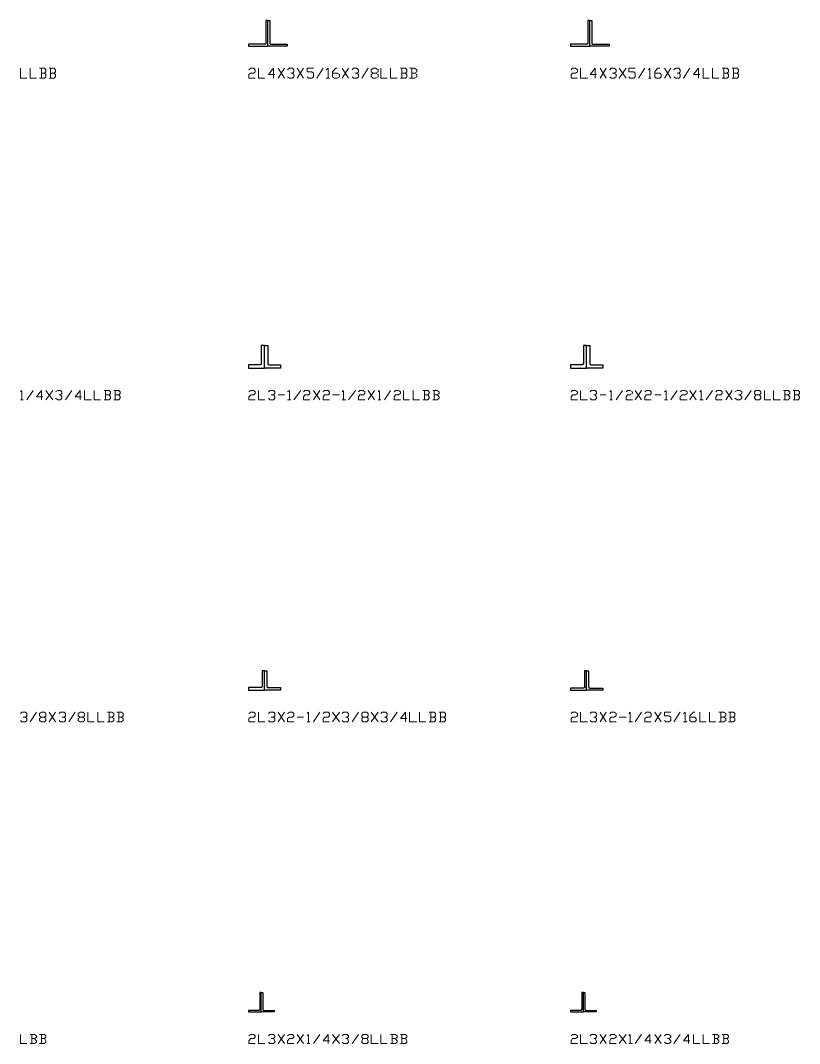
# Model space of a CAD drawing. Header units: inches. Extents: x 0 to 985, y -1555 to 12.
# Drawn here: x 364.6 to 485.6, y -954.9 to -796 of the extents above; entities that cross this region are included whole.
import ezdxf

# ---------------------------------------------------------------- set-up
doc = ezdxf.new("R2010")
doc.units = ezdxf.units.IN
doc.header["$MEASUREMENT"] = 0
doc.layers.add('AISC_STEEL', color=7, linetype='Continuous')

msp = doc.modelspace()

# ---------------------------------------------------------------- linework, layer by layer
at = {"color": 3, "lineweight": 0}
for points in [[(364.61, -803.43), (364.61, -804.96), (365.6, -804.96)], [(366.14, -803.43), (366.14, -804.96), (367.12, -804.96)], [(368.32, -804.19), (368.54, -803.98), (368.54, -803.65), (368.32, -803.43), (367.56, -803.43)], [(367.89, -803.43), (367.89, -804.96)], [(369.85, -804.19), (370.07, -803.98), (370.07, -803.65), (369.85, -803.43), (369.09, -803.43)], [(369.3, -803.43), (369.3, -804.96)], [(400.06, -803.65), (400.38, -803.43), (400.82, -803.43), (401.04, -803.65), (401.04, -803.98), (400.82, -804.19), (400.38, -804.19), (400.06, -804.41), (400.06, -804.96), (401.04, -804.96)], [(401.58, -803.43), (401.58, -804.96), (402.56, -804.96)], [(404.09, -804.41), (403.11, -804.41), (403.87, -803.43), (403.87, -804.96)], [(404.64, -804.96), (405.62, -803.43)], [(404.64, -803.43), (405.62, -804.96)], [(406.05, -803.65), (406.38, -803.43), (406.82, -803.43), (407.04, -803.65), (407.04, -803.98), (406.82, -804.19), (406.6, -804.19)], [(407.58, -804.96), (408.56, -803.43)], [(407.58, -803.43), (408.56, -804.96)], [(409.11, -804.74), (409.33, -804.96), (409.87, -804.96), (410.09, -804.74), (410.09, -804.19), (409.87, -803.98), (409.11, -803.98), (409.11, -803.43), (410.09, -803.43)], [(410.63, -804.96), (411.62, -803.43)], [(412.05, -803.65), (412.38, -803.43), (412.38, -804.96)], [(413.03, -804.19), (413.8, -804.19), (414.12, -804.41), (414.12, -804.74), (413.8, -804.96), (413.36, -804.96), (413.03, -804.74), (413.03, -803.98), (413.58, -803.43), (413.8, -803.43)], [(414.56, -804.96), (415.54, -803.43)], [(414.56, -803.43), (415.54, -804.96)], [(416.09, -803.65), (416.3, -803.43), (416.85, -803.43), (417.07, -803.65), (417.07, -803.98), (416.85, -804.19), (416.63, -804.19)], [(417.61, -804.96), (418.6, -803.43)], [(419.79, -804.19), (420.12, -804.41), (420.12, -804.74), (419.79, -804.96), (419.36, -804.96), (419.03, -804.74), (419.03, -804.41), (419.36, -804.19), (419.79, -804.19), (420.12, -803.98), (420.12, -803.65), (419.79, -803.43), (419.36, -803.43), (419.03, -803.65), (419.03, -803.98), (419.36, -804.19)], [(420.56, -803.43), (420.56, -804.96), (421.54, -804.96)], [(422.08, -803.43), (422.08, -804.96), (423.07, -804.96)], [(424.37, -804.19), (424.59, -803.98), (424.59, -803.65), (424.37, -803.43), (423.61, -803.43)], [(423.83, -803.43), (423.83, -804.96)], [(425.79, -804.19), (426.12, -803.98), (426.12, -803.65), (425.79, -803.43), (425.03, -803.43)], [(425.36, -803.43), (425.36, -804.96)], [(450.11, -803.65), (450.33, -803.43), (450.77, -803.43), (451.09, -803.65), (451.09, -803.98), (450.77, -804.19), (450.33, -804.19), (450.11, -804.41), (450.11, -804.96), (451.09, -804.96)], [(451.53, -803.43), (451.53, -804.96), (452.62, -804.96)], [(454.04, -804.41), (453.06, -804.41), (453.82, -803.43), (453.82, -804.96)], [(454.58, -804.96), (455.56, -803.43)], [(454.58, -803.43), (455.56, -804.96)], [(456.11, -803.65), (456.33, -803.43), (456.76, -803.43), (457.09, -803.65), (457.09, -803.98), (456.76, -804.19), (456.54, -804.19)], [(457.53, -804.96), (458.62, -803.43)], [(457.53, -803.43), (458.62, -804.96)], [(459.05, -804.74), (459.27, -804.96), (459.82, -804.96), (460.03, -804.74), (460.03, -804.19), (459.82, -803.98), (459.05, -803.98), (459.05, -803.43), (460.03, -803.43)], [(460.58, -804.96), (461.56, -803.43)], [(462.11, -803.65), (462.32, -803.43), (462.32, -804.96)], [(463.09, -804.19), (463.85, -804.19), (464.07, -804.41), (464.07, -804.74), (463.85, -804.96), (463.31, -804.96), (463.09, -804.74), (463.09, -803.98), (463.52, -803.43), (463.85, -803.43)], [(464.61, -804.96), (465.6, -803.43)], [(464.61, -803.43), (465.6, -804.96)], [(466.03, -803.65), (466.36, -803.43), (466.8, -803.43), (467.01, -803.65), (467.01, -803.98), (466.8, -804.19), (466.58, -804.19)], [(467.56, -804.96), (468.54, -803.43)], [(470.07, -804.41), (469.09, -804.41), (469.85, -803.43), (469.85, -804.96)], [(470.61, -803.43), (470.61, -804.96), (471.59, -804.96)], [(472.03, -803.43), (472.03, -804.96), (473.01, -804.96)], [(474.32, -804.19), (474.54, -803.98), (474.54, -803.65), (474.32, -803.43), (473.56, -803.43)], [(473.78, -803.43), (473.78, -804.96)], [(475.85, -804.19), (476.07, -803.98), (476.07, -803.65), (475.85, -803.43), (475.08, -803.43)], [(475.3, -803.43), (475.3, -804.96)], [(367.56, -804.96), (368.32, -804.96), (368.54, -804.74), (368.54, -804.41), (368.32, -804.19), (367.89, -804.19)], [(369.09, -804.96), (369.85, -804.96), (370.07, -804.74), (370.07, -804.41), (369.85, -804.19), (369.3, -804.19)], [(406.82, -804.19), (407.04, -804.41), (407.04, -804.74), (406.82, -804.96), (406.38, -804.96), (406.05, -804.74)], [(412.05, -804.96), (412.6, -804.96)], [(416.85, -804.19), (417.07, -804.41), (417.07, -804.74), (416.85, -804.96), (416.3, -804.96), (416.09, -804.74)], [(423.61, -804.96), (424.37, -804.96), (424.59, -804.74), (424.59, -804.41), (424.37, -804.19), (423.83, -804.19)], [(425.03, -804.96), (425.79, -804.96), (426.12, -804.74), (426.12, -804.41), (425.79, -804.19), (425.36, -804.19)], [(456.76, -804.19), (457.09, -804.41), (457.09, -804.74), (456.76, -804.96), (456.33, -804.96), (456.11, -804.74)], [(462.11, -804.96), (462.54, -804.96)], [(466.8, -804.19), (467.01, -804.41), (467.01, -804.74), (466.8, -804.96), (466.36, -804.96), (466.03, -804.74)], [(473.56, -804.96), (474.32, -804.96), (474.54, -804.74), (474.54, -804.41), (474.32, -804.19), (473.78, -804.19)], [(475.08, -804.96), (475.85, -804.96), (476.07, -804.74), (476.07, -804.41), (475.85, -804.19), (475.3, -804.19)], [(364.61, -853.7), (364.83, -853.48), (364.83, -854.9)], [(365.6, -854.9), (366.58, -853.48)], [(368.1, -854.47), (367.12, -854.47), (367.89, -853.48), (367.89, -854.9)], [(368.54, -854.9), (369.63, -853.48)], [(368.54, -853.48), (369.63, -854.9)], [(370.07, -853.7), (370.39, -853.48), (370.83, -853.48), (371.05, -853.7), (371.05, -853.92), (370.83, -854.14), (370.61, -854.14)], [(370.83, -854.14), (371.05, -854.47), (371.05, -854.68), (370.83, -854.9), (370.39, -854.9), (370.07, -854.68)], [(371.59, -854.9), (372.58, -853.48)], [(374.1, -854.47), (373.12, -854.47), (373.88, -853.48), (373.88, -854.9)], [(374.54, -853.48), (374.54, -854.9), (375.63, -854.9)], [(376.07, -853.48), (376.07, -854.9), (377.05, -854.9)], [(378.36, -854.14), (378.57, -853.92), (378.57, -853.7), (378.36, -853.48), (377.59, -853.48)], [(377.59, -854.9), (378.36, -854.9), (378.57, -854.68), (378.57, -854.47), (378.36, -854.14), (377.81, -854.14)], [(377.81, -853.48), (377.81, -854.9)], [(379.88, -854.14), (380.1, -853.92), (380.1, -853.7), (379.88, -853.48), (379.12, -853.48)], [(379.12, -854.9), (379.88, -854.9), (380.1, -854.68), (380.1, -854.47), (379.88, -854.14), (379.34, -854.14)], [(379.34, -853.48), (379.34, -854.9)], [(400.06, -853.7), (400.38, -853.48), (400.82, -853.48), (401.04, -853.7), (401.04, -853.92), (400.82, -854.14), (400.38, -854.14), (400.06, -854.47), (400.06, -854.9), (401.04, -854.9)], [(401.58, -853.48), (401.58, -854.9), (402.56, -854.9)], [(403.11, -853.7), (403.33, -853.48), (403.87, -853.48), (404.09, -853.7), (404.09, -853.92), (403.87, -854.14), (403.55, -854.14)], [(403.87, -854.14), (404.09, -854.47), (404.09, -854.68), (403.87, -854.9), (403.33, -854.9), (403.11, -854.68)], [(404.64, -854.14), (405.62, -854.14)], [(406.05, -853.7), (406.38, -853.48), (406.38, -854.9)], [(407.04, -854.9), (408.13, -853.48)], [(408.56, -853.7), (408.78, -853.48), (409.33, -853.48), (409.54, -853.7), (409.54, -853.92), (409.33, -854.14), (408.78, -854.14), (408.56, -854.47), (408.56, -854.9), (409.54, -854.9)], [(410.09, -854.9), (411.07, -853.48)], [(410.09, -853.48), (411.07, -854.9)], [(411.62, -853.7), (411.83, -853.48), (412.38, -853.48), (412.6, -853.7), (412.6, -853.92), (412.38, -854.14), (411.83, -854.14), (411.62, -854.47), (411.62, -854.9), (412.6, -854.9)], [(413.03, -854.14), (414.12, -854.14)], [(414.56, -853.7), (414.78, -853.48), (414.78, -854.9)], [(415.54, -854.9), (416.63, -853.48)], [(417.07, -853.7), (417.29, -853.48), (417.83, -853.48), (418.05, -853.7), (418.05, -853.92), (417.83, -854.14), (417.29, -854.14), (417.07, -854.47), (417.07, -854.9), (418.05, -854.9)], [(418.6, -854.9), (419.58, -853.48)], [(418.6, -853.48), (419.58, -854.9)], [(420.12, -853.7), (420.34, -853.48), (420.34, -854.9)], [(421.1, -854.9), (422.08, -853.48)], [(422.63, -853.7), (422.85, -853.48), (423.28, -853.48), (423.61, -853.7), (423.61, -853.92), (423.28, -854.14), (422.85, -854.14), (422.63, -854.47), (422.63, -854.9), (423.61, -854.9)], [(424.05, -853.48), (424.05, -854.9), (425.03, -854.9)], [(425.57, -853.48), (425.57, -854.9), (426.56, -854.9)], [(427.86, -854.14), (428.08, -853.92), (428.08, -853.7), (427.86, -853.48), (427.1, -853.48)], [(427.1, -854.9), (427.86, -854.9), (428.08, -854.68), (428.08, -854.47), (427.86, -854.14), (427.32, -854.14)], [(427.32, -853.48), (427.32, -854.9)], [(429.28, -854.14), (429.61, -853.92), (429.61, -853.7), (429.28, -853.48), (428.63, -853.48)], [(428.63, -854.9), (429.28, -854.9), (429.61, -854.68), (429.61, -854.47), (429.28, -854.14), (428.85, -854.14)], [(428.85, -853.48), (428.85, -854.9)], [(450.11, -853.7), (450.33, -853.48), (450.77, -853.48), (451.09, -853.7), (451.09, -853.92), (450.77, -854.14), (450.33, -854.14), (450.11, -854.47), (450.11, -854.9), (451.09, -854.9)], [(451.53, -853.48), (451.53, -854.9), (452.62, -854.9)], [(453.06, -853.7), (453.27, -853.48), (453.82, -853.48), (454.04, -853.7), (454.04, -853.92), (453.82, -854.14), (453.6, -854.14)], [(453.82, -854.14), (454.04, -854.47), (454.04, -854.68), (453.82, -854.9), (453.27, -854.9), (453.06, -854.68)], [(454.58, -854.14), (455.56, -854.14)], [(456.11, -853.7), (456.33, -853.48), (456.33, -854.9)], [(457.09, -854.9), (458.07, -853.48)], [(458.62, -853.7), (458.84, -853.48), (459.27, -853.48), (459.6, -853.7), (459.6, -853.92), (459.27, -854.14), (458.84, -854.14), (458.62, -854.47), (458.62, -854.9), (459.6, -854.9)], [(460.03, -854.9), (461.02, -853.48)], [(460.03, -853.48), (461.02, -854.9)], [(461.56, -853.7), (461.78, -853.48), (462.32, -853.48), (462.54, -853.7), (462.54, -853.92), (462.32, -854.14), (461.78, -854.14), (461.56, -854.47), (461.56, -854.9), (462.54, -854.9)], [(463.09, -854.14), (464.07, -854.14)], [(464.61, -853.7), (464.83, -853.48), (464.83, -854.9)], [(465.6, -854.9), (466.58, -853.48)], [(467.01, -853.7), (467.34, -853.48), (467.78, -853.48), (468.1, -853.7), (468.1, -853.92), (467.78, -854.14), (467.34, -854.14), (467.01, -854.47), (467.01, -854.9), (468.1, -854.9)], [(468.54, -854.9), (469.52, -853.48)], [(468.54, -853.48), (469.52, -854.9)], [(470.07, -853.7), (470.29, -853.48), (470.29, -854.9)], [(471.05, -854.9), (472.03, -853.48)], [(472.58, -853.7), (472.79, -853.48), (473.34, -853.48), (473.56, -853.7), (473.56, -853.92), (473.34, -854.14), (472.79, -854.14), (472.58, -854.47), (472.58, -854.9), (473.56, -854.9)], [(474.1, -854.9), (475.08, -853.48)], [(474.1, -853.48), (475.08, -854.9)], [(475.52, -853.7), (475.85, -853.48), (476.28, -853.48), (476.61, -853.7), (476.61, -853.92), (476.28, -854.14), (476.07, -854.14)], [(476.28, -854.14), (476.61, -854.47), (476.61, -854.68), (476.28, -854.9), (475.85, -854.9), (475.52, -854.68)], [(477.05, -854.9), (478.03, -853.48)], [(479.34, -854.14), (479.55, -854.47), (479.55, -854.68), (479.34, -854.9), (478.79, -854.9), (478.57, -854.68), (478.57, -854.47), (478.79, -854.14), (479.34, -854.14), (479.55, -853.92), (479.55, -853.7), (479.34, -853.48), (478.79, -853.48), (478.57, -853.7), (478.57, -853.92), (478.79, -854.14)], [(480.1, -853.48), (480.1, -854.9), (481.08, -854.9)], [(481.52, -853.48), (481.52, -854.9), (482.61, -854.9)], [(483.81, -854.14), (484.03, -853.92), (484.03, -853.7), (483.81, -853.48), (483.04, -853.48)], [(483.04, -854.9), (483.81, -854.9), (484.03, -854.68), (484.03, -854.47), (483.81, -854.14), (483.26, -854.14)], [(483.26, -853.48), (483.26, -854.9)], [(485.33, -854.14), (485.55, -853.92), (485.55, -853.7), (485.33, -853.48), (484.57, -853.48)], [(484.57, -854.9), (485.33, -854.9), (485.55, -854.68), (485.55, -854.47), (485.33, -854.14), (484.79, -854.14)], [(484.79, -853.48), (484.79, -854.9)], [(364.61, -854.9), (365.05, -854.9)], [(406.05, -854.9), (406.6, -854.9)], [(414.56, -854.9), (415.11, -854.9)], [(420.12, -854.9), (420.56, -854.9)], [(456.11, -854.9), (456.54, -854.9)], [(464.61, -854.9), (465.05, -854.9)], [(470.07, -854.9), (470.61, -854.9)], [(364.61, -903.65), (364.83, -903.43), (365.38, -903.43), (365.6, -903.65), (365.6, -903.98), (365.38, -904.19), (365.05, -904.19)], [(366.14, -904.96), (367.12, -903.43)], [(368.32, -904.19), (368.54, -904.41), (368.54, -904.74), (368.32, -904.96), (367.89, -904.96), (367.56, -904.74), (367.56, -904.41), (367.89, -904.19), (368.32, -904.19), (368.54, -903.98), (368.54, -903.65), (368.32, -903.43), (367.89, -903.43), (367.56, -903.65), (367.56, -903.98), (367.89, -904.19)], [(369.09, -904.96), (370.07, -903.43)], [(369.09, -903.43), (370.07, -904.96)], [(370.61, -903.65), (370.83, -903.43), (371.38, -903.43), (371.59, -903.65), (371.59, -903.98), (371.38, -904.19), (371.05, -904.19)], [(372.14, -904.96), (373.12, -903.43)], [(374.32, -904.19), (374.54, -904.41), (374.54, -904.74), (374.32, -904.96), (373.88, -904.96), (373.56, -904.74), (373.56, -904.41), (373.88, -904.19), (374.32, -904.19), (374.54, -903.98), (374.54, -903.65), (374.32, -903.43), (373.88, -903.43), (373.56, -903.65), (373.56, -903.98), (373.88, -904.19)], [(375.08, -903.43), (375.08, -904.96), (376.07, -904.96)], [(376.61, -903.43), (376.61, -904.96), (377.59, -904.96)], [(378.79, -904.19), (379.12, -903.98), (379.12, -903.65), (378.79, -903.43), (378.14, -903.43)], [(378.36, -903.43), (378.36, -904.96)], [(380.32, -904.19), (380.54, -903.98), (380.54, -903.65), (380.32, -903.43), (379.55, -903.43)], [(379.88, -903.43), (379.88, -904.96)], [(400.06, -903.65), (400.38, -903.43), (400.82, -903.43), (401.04, -903.65), (401.04, -903.98), (400.82, -904.19), (400.38, -904.19), (400.06, -904.41), (400.06, -904.96), (401.04, -904.96)], [(401.58, -903.43), (401.58, -904.96), (402.56, -904.96)], [(403.11, -903.65), (403.33, -903.43), (403.87, -903.43), (404.09, -903.65), (404.09, -903.98), (403.87, -904.19), (403.55, -904.19)], [(404.64, -904.96), (405.62, -903.43)], [(404.64, -903.43), (405.62, -904.96)], [(406.05, -903.65), (406.38, -903.43), (406.82, -903.43), (407.04, -903.65), (407.04, -903.98), (406.82, -904.19), (406.38, -904.19), (406.05, -904.41), (406.05, -904.96), (407.04, -904.96)], [(409.11, -903.65), (409.33, -903.43), (409.33, -904.96)], [(410.09, -904.96), (411.07, -903.43)], [(411.62, -903.65), (411.83, -903.43), (412.38, -903.43), (412.6, -903.65), (412.6, -903.98), (412.38, -904.19), (411.83, -904.19), (411.62, -904.41), (411.62, -904.96), (412.6, -904.96)], [(413.03, -904.96), (414.12, -903.43)], [(413.03, -903.43), (414.12, -904.96)], [(414.56, -903.65), (414.78, -903.43), (415.32, -903.43), (415.54, -903.65), (415.54, -903.98), (415.32, -904.19), (415.11, -904.19)], [(416.09, -904.96), (417.07, -903.43)], [(418.38, -904.19), (418.6, -904.41), (418.6, -904.74), (418.38, -904.96), (417.83, -904.96), (417.61, -904.74), (417.61, -904.41), (417.83, -904.19), (418.38, -904.19), (418.6, -903.98), (418.6, -903.65), (418.38, -903.43), (417.83, -903.43), (417.61, -903.65), (417.61, -903.98), (417.83, -904.19)], [(419.03, -904.96), (420.12, -903.43)], [(419.03, -903.43), (420.12, -904.96)], [(420.56, -903.65), (420.78, -903.43), (421.32, -903.43), (421.54, -903.65), (421.54, -903.98), (421.32, -904.19), (421.1, -904.19)], [(422.08, -904.96), (423.07, -903.43)], [(424.59, -904.41), (423.61, -904.41), (424.37, -903.43), (424.37, -904.96)], [(425.03, -903.43), (425.03, -904.96), (426.12, -904.96)], [(426.56, -903.43), (426.56, -904.96), (427.54, -904.96)], [(428.85, -904.19), (429.06, -903.98), (429.06, -903.65), (428.85, -903.43), (428.08, -903.43)], [(428.3, -903.43), (428.3, -904.96)], [(430.37, -904.19), (430.59, -903.98), (430.59, -903.65), (430.37, -903.43), (429.61, -903.43)], [(429.83, -903.43), (429.83, -904.96)], [(450.11, -903.65), (450.33, -903.43), (450.77, -903.43), (451.09, -903.65), (451.09, -903.98), (450.77, -904.19), (450.33, -904.19), (450.11, -904.41), (450.11, -904.96), (451.09, -904.96)], [(451.53, -903.43), (451.53, -904.96), (452.62, -904.96)], [(453.06, -903.65), (453.27, -903.43), (453.82, -903.43), (454.04, -903.65), (454.04, -903.98), (453.82, -904.19), (453.6, -904.19)], [(454.58, -904.96), (455.56, -903.43)], [(454.58, -903.43), (455.56, -904.96)], [(456.11, -903.65), (456.33, -903.43), (456.76, -903.43), (457.09, -903.65), (457.09, -903.98), (456.76, -904.19), (456.33, -904.19), (456.11, -904.41), (456.11, -904.96), (457.09, -904.96)], [(459.05, -903.65), (459.27, -903.43), (459.27, -904.96)], [(460.03, -904.96), (461.02, -903.43)], [(461.56, -903.65), (461.78, -903.43), (462.32, -903.43), (462.54, -903.65), (462.54, -903.98), (462.32, -904.19), (461.78, -904.19), (461.56, -904.41), (461.56, -904.96), (462.54, -904.96)], [(463.09, -904.96), (464.07, -903.43)], [(463.09, -903.43), (464.07, -904.96)], [(464.61, -904.74), (464.83, -904.96), (465.27, -904.96), (465.6, -904.74), (465.6, -904.19), (465.27, -903.98), (464.61, -903.98), (464.61, -903.43), (465.6, -903.43)], [(466.03, -904.96), (467.01, -903.43)], [(467.56, -903.65), (467.78, -903.43), (467.78, -904.96)], [(468.54, -904.19), (469.3, -904.19), (469.52, -904.41), (469.52, -904.74), (469.3, -904.96), (468.76, -904.96), (468.54, -904.74), (468.54, -903.98), (469.09, -903.43), (469.3, -903.43)], [(470.07, -903.43), (470.07, -904.96), (471.05, -904.96)], [(471.59, -903.43), (471.59, -904.96), (472.58, -904.96)], [(473.78, -904.19), (474.1, -903.98), (474.1, -903.65), (473.78, -903.43), (473.01, -903.43)], [(473.34, -903.43), (473.34, -904.96)], [(475.3, -904.19), (475.52, -903.98), (475.52, -903.65), (475.3, -903.43), (474.54, -903.43)], [(474.76, -903.43), (474.76, -904.96)], [(365.38, -904.19), (365.6, -904.41), (365.6, -904.74), (365.38, -904.96), (364.83, -904.96), (364.61, -904.74)], [(371.38, -904.19), (371.59, -904.41), (371.59, -904.74), (371.38, -904.96), (370.83, -904.96), (370.61, -904.74)], [(378.14, -904.96), (378.79, -904.96), (379.12, -904.74), (379.12, -904.41), (378.79, -904.19), (378.36, -904.19)], [(379.55, -904.96), (380.32, -904.96), (380.54, -904.74), (380.54, -904.41), (380.32, -904.19), (379.88, -904.19)], [(403.87, -904.19), (404.09, -904.41), (404.09, -904.74), (403.87, -904.96), (403.33, -904.96), (403.11, -904.74)], [(407.58, -904.19), (408.56, -904.19)], [(409.11, -904.96), (409.54, -904.96)], [(415.32, -904.19), (415.54, -904.41), (415.54, -904.74), (415.32, -904.96), (414.78, -904.96), (414.56, -904.74)], [(421.32, -904.19), (421.54, -904.41), (421.54, -904.74), (421.32, -904.96), (420.78, -904.96), (420.56, -904.74)], [(428.08, -904.96), (428.85, -904.96), (429.06, -904.74), (429.06, -904.41), (428.85, -904.19), (428.3, -904.19)], [(429.61, -904.96), (430.37, -904.96), (430.59, -904.74), (430.59, -904.41), (430.37, -904.19), (429.83, -904.19)], [(453.82, -904.19), (454.04, -904.41), (454.04, -904.74), (453.82, -904.96), (453.27, -904.96), (453.06, -904.74)], [(457.53, -904.19), (458.62, -904.19)], [(459.05, -904.96), (459.6, -904.96)], [(467.56, -904.96), (468.1, -904.96)], [(473.01, -904.96), (473.78, -904.96), (474.1, -904.74), (474.1, -904.41), (473.78, -904.19), (473.34, -904.19)], [(474.54, -904.96), (475.3, -904.96), (475.52, -904.74), (475.52, -904.41), (475.3, -904.19), (474.76, -904.19)], [(364.61, -953.49), (364.61, -954.9), (365.6, -954.9)], [(366.8, -954.14), (367.12, -953.92), (367.12, -953.7), (366.8, -953.49), (366.14, -953.49)], [(366.14, -954.9), (366.8, -954.9), (367.12, -954.68), (367.12, -954.47), (366.8, -954.14), (366.36, -954.14)], [(366.36, -953.49), (366.36, -954.9)], [(368.32, -954.14), (368.54, -953.92), (368.54, -953.7), (368.32, -953.49), (367.56, -953.49)], [(367.56, -954.9), (368.32, -954.9), (368.54, -954.68), (368.54, -954.47), (368.32, -954.14), (367.89, -954.14)], [(367.89, -953.49), (367.89, -954.9)], [(400.06, -953.7), (400.38, -953.49), (400.82, -953.49), (401.04, -953.7), (401.04, -953.92), (400.82, -954.14), (400.38, -954.14), (400.06, -954.47), (400.06, -954.9), (401.04, -954.9)], [(401.58, -953.49), (401.58, -954.9), (402.56, -954.9)], [(403.11, -953.7), (403.33, -953.49), (403.87, -953.49), (404.09, -953.7), (404.09, -953.92), (403.87, -954.14), (403.55, -954.14)], [(403.87, -954.14), (404.09, -954.47), (404.09, -954.68), (403.87, -954.9), (403.33, -954.9), (403.11, -954.68)], [(404.64, -954.9), (405.62, -953.49)], [(404.64, -953.49), (405.62, -954.9)], [(406.05, -953.7), (406.38, -953.49), (406.82, -953.49), (407.04, -953.7), (407.04, -953.92), (406.82, -954.14), (406.38, -954.14), (406.05, -954.47), (406.05, -954.9), (407.04, -954.9)], [(407.58, -954.9), (408.56, -953.49)], [(407.58, -953.49), (408.56, -954.9)], [(409.11, -953.7), (409.33, -953.49), (409.33, -954.9)], [(409.11, -954.9), (409.54, -954.9)], [(410.09, -954.9), (411.07, -953.49)], [(412.6, -954.47), (411.62, -954.47), (412.38, -953.49), (412.38, -954.9)], [(413.03, -954.9), (414.12, -953.49)], [(413.03, -953.49), (414.12, -954.9)], [(414.56, -953.7), (414.78, -953.49), (415.32, -953.49), (415.54, -953.7), (415.54, -953.92), (415.32, -954.14), (415.11, -954.14)], [(415.32, -954.14), (415.54, -954.47), (415.54, -954.68), (415.32, -954.9), (414.78, -954.9), (414.56, -954.68)], [(416.09, -954.9), (417.07, -953.49)], [(418.38, -954.14), (418.6, -954.47), (418.6, -954.68), (418.38, -954.9), (417.83, -954.9), (417.61, -954.68), (417.61, -954.47), (417.83, -954.14), (418.38, -954.14), (418.6, -953.92), (418.6, -953.7), (418.38, -953.49), (417.83, -953.49), (417.61, -953.7), (417.61, -953.92), (417.83, -954.14)], [(419.03, -953.49), (419.03, -954.9), (420.12, -954.9)], [(420.56, -953.49), (420.56, -954.9), (421.54, -954.9)], [(422.85, -954.14), (423.07, -953.92), (423.07, -953.7), (422.85, -953.49), (422.08, -953.49)], [(422.08, -954.9), (422.85, -954.9), (423.07, -954.68), (423.07, -954.47), (422.85, -954.14), (422.3, -954.14)], [(422.3, -953.49), (422.3, -954.9)], [(424.37, -954.14), (424.59, -953.92), (424.59, -953.7), (424.37, -953.49), (423.61, -953.49)], [(423.61, -954.9), (424.37, -954.9), (424.59, -954.68), (424.59, -954.47), (424.37, -954.14), (423.83, -954.14)], [(423.83, -953.49), (423.83, -954.9)], [(450.11, -953.7), (450.33, -953.49), (450.77, -953.49), (451.09, -953.7), (451.09, -953.92), (450.77, -954.14), (450.33, -954.14), (450.11, -954.47), (450.11, -954.9), (451.09, -954.9)], [(451.53, -953.49), (451.53, -954.9), (452.62, -954.9)], [(453.06, -953.7), (453.27, -953.49), (453.82, -953.49), (454.04, -953.7), (454.04, -953.92), (453.82, -954.14), (453.6, -954.14)], [(453.82, -954.14), (454.04, -954.47), (454.04, -954.68), (453.82, -954.9), (453.27, -954.9), (453.06, -954.68)], [(454.58, -954.9), (455.56, -953.49)], [(454.58, -953.49), (455.56, -954.9)], [(456.11, -953.7), (456.33, -953.49), (456.76, -953.49), (457.09, -953.7), (457.09, -953.92), (456.76, -954.14), (456.33, -954.14), (456.11, -954.47), (456.11, -954.9), (457.09, -954.9)], [(457.53, -954.9), (458.62, -953.49)], [(457.53, -953.49), (458.62, -954.9)], [(459.05, -953.7), (459.27, -953.49), (459.27, -954.9)], [(459.05, -954.9), (459.6, -954.9)], [(460.03, -954.9), (461.02, -953.49)], [(462.54, -954.47), (461.56, -954.47), (462.32, -953.49), (462.32, -954.9)], [(463.09, -954.9), (464.07, -953.49)], [(463.09, -953.49), (464.07, -954.9)], [(464.61, -953.7), (464.83, -953.49), (465.27, -953.49), (465.6, -953.7), (465.6, -953.92), (465.27, -954.14), (465.05, -954.14)], [(465.27, -954.14), (465.6, -954.47), (465.6, -954.68), (465.27, -954.9), (464.83, -954.9), (464.61, -954.68)], [(466.03, -954.9), (467.01, -953.49)], [(468.54, -954.47), (467.56, -954.47), (468.32, -953.49), (468.32, -954.9)], [(469.09, -953.49), (469.09, -954.9), (470.07, -954.9)], [(470.61, -953.49), (470.61, -954.9), (471.59, -954.9)], [(472.79, -954.14), (473.01, -953.92), (473.01, -953.7), (472.79, -953.49), (472.03, -953.49)], [(472.03, -954.9), (472.79, -954.9), (473.01, -954.68), (473.01, -954.47), (472.79, -954.14), (472.36, -954.14)], [(472.36, -953.49), (472.36, -954.9)], [(474.32, -954.14), (474.54, -953.92), (474.54, -953.7), (474.32, -953.49), (473.56, -953.49)], [(473.56, -954.9), (474.32, -954.9), (474.54, -954.68), (474.54, -954.47), (474.32, -954.14), (473.78, -954.14)], [(473.78, -953.49), (473.78, -954.9)]]:
    msp.add_lwpolyline(points, dxfattribs=at)
at = {"layer": 'AISC_STEEL'}
for points in [[(400, -800), (403, -800), (403, -796), (402.69, -796), (402.69, -799.53), (402.69, -799.55), (402.68, -799.57), (402.68, -799.59), (402.67, -799.61), (402.65, -799.63), (402.64, -799.64), (402.63, -799.65), (402.61, -799.67), (402.59, -799.68), (402.57, -799.68), (402.55, -799.69), (402.53, -799.69), (400, -799.69)], [(406, -800), (403, -800), (403, -796), (403.31, -796), (403.31, -799.53), (403.31, -799.55), (403.32, -799.57), (403.32, -799.59), (403.33, -799.61), (403.35, -799.63), (403.36, -799.64), (403.37, -799.65), (403.39, -799.67), (403.41, -799.68), (403.43, -799.68), (403.45, -799.69), (403.47, -799.69), (406, -799.69)], [(450, -800), (453, -800), (453, -796), (452.69, -796), (452.69, -799.53), (452.69, -799.55), (452.68, -799.57), (452.68, -799.59), (452.67, -799.61), (452.65, -799.63), (452.64, -799.64), (452.63, -799.65), (452.61, -799.67), (452.59, -799.68), (452.57, -799.68), (452.55, -799.69), (452.53, -799.69), (450, -799.69)], [(456, -800), (453, -800), (453, -796), (453.31, -796), (453.31, -799.53), (453.31, -799.55), (453.32, -799.57), (453.32, -799.59), (453.33, -799.61), (453.35, -799.63), (453.36, -799.64), (453.37, -799.65), (453.39, -799.67), (453.41, -799.68), (453.43, -799.68), (453.45, -799.69), (453.47, -799.69), (456, -799.69)], [(400, -850), (402.5, -850), (402.5, -846.5), (402, -846.5), (402, -849.25), (402, -849.28), (401.99, -849.31), (401.99, -849.33), (401.98, -849.36), (401.96, -849.38), (401.95, -849.41), (401.93, -849.43), (401.91, -849.45), (401.88, -849.46), (401.86, -849.48), (401.83, -849.49), (401.81, -849.49), (401.78, -849.5), (401.75, -849.5), (400, -849.5)], [(405, -850), (402.5, -850), (402.5, -846.5), (403, -846.5), (403, -849.25), (403, -849.28), (403.01, -849.31), (403.01, -849.33), (403.02, -849.36), (403.04, -849.38), (403.05, -849.41), (403.07, -849.43), (403.09, -849.45), (403.12, -849.46), (403.14, -849.48), (403.17, -849.49), (403.19, -849.49), (403.22, -849.5), (403.25, -849.5), (405, -849.5)], [(450, -850), (452.5, -850), (452.5, -846.5), (452, -846.5), (452, -849.25), (452, -849.28), (451.99, -849.31), (451.99, -849.33), (451.98, -849.36), (451.96, -849.38), (451.95, -849.41), (451.93, -849.43), (451.91, -849.45), (451.88, -849.46), (451.86, -849.48), (451.83, -849.49), (451.81, -849.49), (451.78, -849.5), (451.75, -849.5), (450, -849.5)], [(455, -850), (452.5, -850), (452.5, -846.5), (453, -846.5), (453, -849.25), (453, -849.28), (453.01, -849.31), (453.01, -849.33), (453.02, -849.36), (453.04, -849.38), (453.05, -849.41), (453.07, -849.43), (453.09, -849.45), (453.12, -849.46), (453.14, -849.48), (453.17, -849.49), (453.19, -849.49), (453.22, -849.5), (453.25, -849.5), (455, -849.5)], [(400, -900), (402.5, -900), (402.5, -897), (402.12, -897), (402.12, -899.44), (402.12, -899.46), (402.12, -899.49), (402.11, -899.51), (402.1, -899.53), (402.09, -899.55), (402.07, -899.57), (402.05, -899.59), (402.03, -899.6), (402.01, -899.61), (401.99, -899.62), (401.96, -899.62), (401.94, -899.62), (400, -899.62)], [(405, -900), (402.5, -900), (402.5, -897), (402.88, -897), (402.88, -899.44), (402.88, -899.46), (402.88, -899.49), (402.89, -899.51), (402.9, -899.53), (402.91, -899.55), (402.93, -899.57), (402.95, -899.59), (402.97, -899.6), (402.99, -899.61), (403.01, -899.62), (403.04, -899.62), (403.06, -899.62), (405, -899.62)], [(450, -900), (452.5, -900), (452.5, -897), (452.19, -897), (452.19, -899.53), (452.19, -899.55), (452.18, -899.57), (452.18, -899.59), (452.17, -899.61), (452.15, -899.63), (452.14, -899.64), (452.13, -899.65), (452.11, -899.67), (452.09, -899.68), (452.07, -899.68), (452.05, -899.69), (452.03, -899.69), (450, -899.69)], [(455, -900), (452.5, -900), (452.5, -897), (452.81, -897), (452.81, -899.53), (452.81, -899.55), (452.82, -899.57), (452.82, -899.59), (452.83, -899.61), (452.85, -899.63), (452.86, -899.64), (452.87, -899.65), (452.89, -899.67), (452.91, -899.68), (452.93, -899.68), (452.95, -899.69), (452.97, -899.69), (455, -899.69)], [(400, -950), (402, -950), (402, -947), (401.75, -947), (401.75, -949.62), (401.75, -949.64), (401.75, -949.66), (401.74, -949.67), (401.73, -949.69), (401.72, -949.7), (401.71, -949.71), (401.7, -949.72), (401.69, -949.73), (401.67, -949.74), (401.66, -949.75), (401.64, -949.75), (401.62, -949.75), (400, -949.75)], [(404, -950), (402, -950), (402, -947), (402.25, -947), (402.25, -949.62), (402.25, -949.64), (402.25, -949.66), (402.26, -949.67), (402.27, -949.69), (402.28, -949.7), (402.29, -949.71), (402.3, -949.72), (402.31, -949.73), (402.33, -949.74), (402.34, -949.75), (402.36, -949.75), (402.38, -949.75), (404, -949.75)], [(450, -950), (452, -950), (452, -947), (451.75, -947), (451.75, -949.62), (451.75, -949.64), (451.75, -949.66), (451.74, -949.67), (451.73, -949.69), (451.72, -949.7), (451.71, -949.71), (451.7, -949.72), (451.69, -949.73), (451.67, -949.74), (451.66, -949.75), (451.64, -949.75), (451.62, -949.75), (450, -949.75)], [(454, -950), (452, -950), (452, -947), (452.25, -947), (452.25, -949.62), (452.25, -949.64), (452.25, -949.66), (452.26, -949.67), (452.27, -949.69), (452.28, -949.7), (452.29, -949.71), (452.3, -949.72), (452.31, -949.73), (452.33, -949.74), (452.34, -949.75), (452.36, -949.75), (452.38, -949.75), (454, -949.75)]]:
    msp.add_lwpolyline(points, close=True, dxfattribs=at)

doc.saveas('drawing.dxf')
